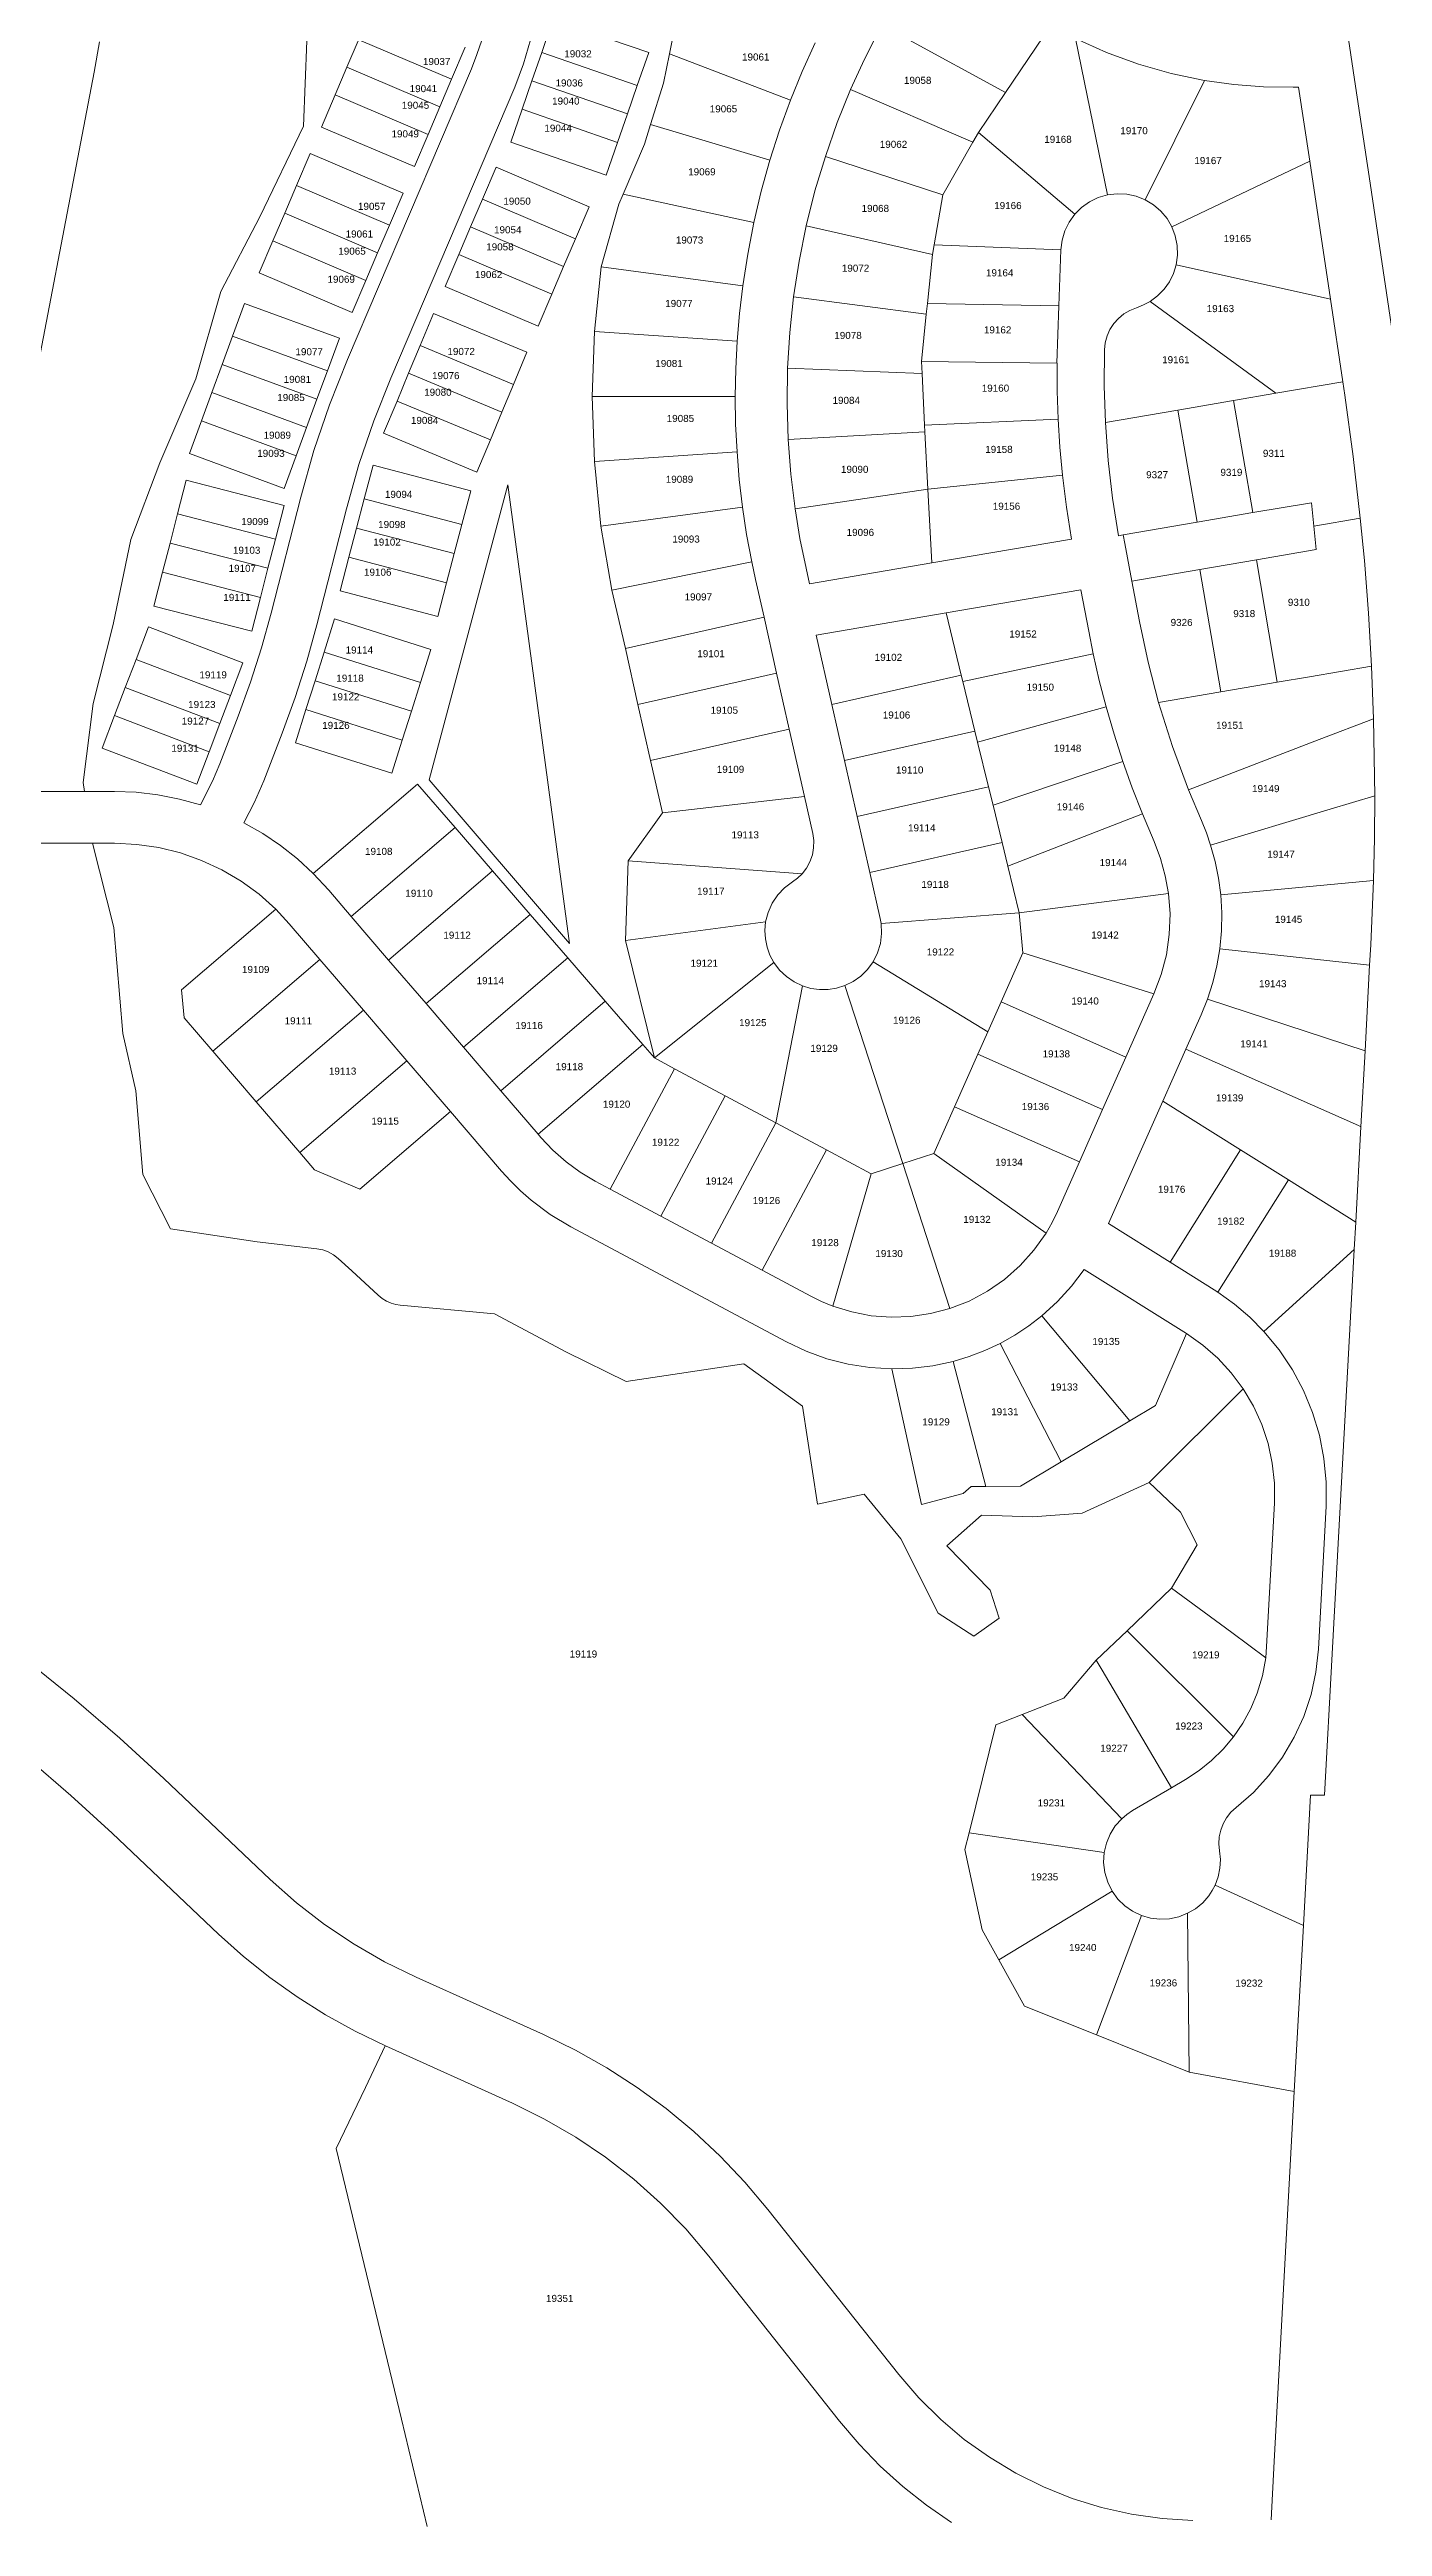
# Model space of a CAD drawing. Header units: feet. Extents: x 865220 to 2821149, y -2240498 to 944432.
# Drawn here: x 2817729 to 2819145, y 936601 to 939234 of the extents above; entities that cross this region are included whole.
import ezdxf
from ezdxf.enums import TextEntityAlignment as Align

# ---------------------------------------------------------------- set-up
doc = ezdxf.new("R2010")
doc.units = ezdxf.units.FT
doc.header["$LTSCALE"] = 0.015
doc.header["$MEASUREMENT"] = 0
doc.layers.add('Dakota County Addresses', color=7, linetype='Continuous')
doc.layers.add('Dakota County Parcels', color=7, linetype='Continuous')
doc.styles.add('Dimensions 100', font='arial.ttf')

# ---------------------------------------------------------------- blocks, each defined once
blk = doc.blocks.new('ACMAP_ANN_TEMPLATE_Dakota County Addresses')
at = {"layer": 'Dakota County Addresses', "style": 'Dimensions 100'}
blk.add_attdef('DakotaCountyAddress', text='', height=50, dxfattribs=at).set_placement((0, 0), align=Align.CENTER)

msp = doc.modelspace()

# ---------------------------------------------------------------- linework, layer by layer
at = {"layer": 'Dakota County Parcels', "lineweight": 5}
for p, q in [((2817782.5, 939241.7), (2817776.9, 939209.8)), ((2818002.7, 939242.8), (2817999.2, 939152.3)), ((2818057.1, 939243.1), (2818045.1, 939214.8)), ((2818060.3, 939243.1), (2818156.4, 939202.3)), ((2818170.8, 939236.3), (2818156.4, 939202.3)), ((2818241.7, 939200.4), (2818252.2, 939230.7)), ((2818252.2, 939230.7), (2818256.9, 939244.2)), ((2818252.2, 939230.7), (2818353.6, 939195.4)), ((2818365.8, 939230.4), (2818325, 939244.5)), ((2818365.8, 939230.4), (2818353.6, 939195.4)), ((2818381.5, 939198), (2818387.8, 939229.1)), ((2818387.8, 939229.1), (2818391.1, 939244.9)), ((2818516.2, 939179.7), (2818387.8, 939229.1)), ((2818744.7, 939188), (2818638.2, 939246.2)), ((2818744.7, 939188), (2818784.7, 939247)), ((2818853, 939079.3), (2818818.9, 939245.3)), ((2817695.6, 938786.1), (2817776.9, 939209.8)), ((2818045.1, 939214.8), (2818032.6, 939185.4)), ((2818045.1, 939214.8), (2818143.8, 939172.8)), ((2818045.8, 938904.2), (2818177.4, 939213.2)), ((2818156.4, 939202.3), (2818143.8, 939172.8)), ((2818231.2, 939170.2), (2818241.7, 939200.4)), ((2818241.7, 939200.4), (2818343.1, 939165.2)), ((2818893, 939074), (2818956.1, 939200.7)), ((2818032.6, 939185.4), (2818018.1, 939151.3)), ((2818032.6, 939185.4), (2818131.3, 939143.4)), ((2818091.8, 938884.6), (2818223.4, 939193.6)), ((2818143.8, 939172.8), (2818131.3, 939143.4)), ((2818353.6, 939195.4), (2818343.1, 939165.2)), ((2818367.7, 939153.9), (2818381.5, 939198)), ((2818710, 939135.1), (2818580.2, 939191.2)), ((2818715.9, 939145.5), (2818744.7, 939188)), ((2819050.1, 939193.6), (2819056, 939193.7)), ((2819067.8, 939115), (2819056, 939193.7)), ((2817999.2, 939152.3), (2817952.7, 939056)), ((2818018.1, 939151.3), (2818116.8, 939109.4)), ((2818219.1, 939135.3), (2818231.2, 939170.2)), ((2818231.2, 939170.2), (2818332.6, 939135)), ((2818343.1, 939165.2), (2818332.6, 939135)), ((2818361.3, 939133.2), (2818367.7, 939153.9)), ((2818494.4, 939116), (2818367.7, 939153.9)), ((2818006.1, 939123.2), (2817991.6, 939089.1)), ((2818006.1, 939123.2), (2818104.8, 939081.1)), ((2818131.3, 939143.4), (2818116.8, 939109.4)), ((2818320.4, 939100), (2818219.1, 939135.3)), ((2818332.6, 939135), (2818320.4, 939100)), ((2818338.6, 939080), (2818361.3, 939133.2)), ((2818678, 939079.4), (2818553.4, 939120.1)), ((2818678, 939079.4), (2818710, 939135.1)), ((2818710, 939135.1), (2818715.9, 939145.5)), ((2818818.2, 939058.7), (2818715.9, 939145.5)), ((2818189.1, 939074.6), (2818203.6, 939108.6)), ((2818302.3, 939066.6), (2818203.6, 939108.6)), ((2819089.7, 938968.5), (2819067.8, 939115)), ((2817991.6, 939089.1), (2817979.1, 939059.7)), ((2817991.6, 939089.1), (2818090.3, 939047.1)), ((2818104.8, 939081.1), (2818090.3, 939047.1)), ((2818176.6, 939045.2), (2818189.1, 939074.6)), ((2818189.1, 939074.6), (2818287.8, 939032.5)), ((2818334.1, 939069.5), (2818315.2, 939002.9)), ((2818334.1, 939069.5), (2818338.6, 939080)), ((2818477.5, 939050), (2818338.6, 939080)), ((2818668.8, 939026.3), (2818678, 939079.4)), ((2817952.7, 939056), (2817911.2, 938976.6)), ((2817979.1, 939059.7), (2817966.5, 939030.3)), ((2817979.1, 939059.7), (2818077.8, 939017.6)), ((2818090.3, 939047.1), (2818077.8, 939017.6)), ((2818164, 939015.7), (2818176.6, 939045.2)), ((2818176.6, 939045.2), (2818275.3, 939003.1)), ((2818302.3, 939066.6), (2818287.8, 939032.5)), ((2818667, 939015.9), (2818533, 939046.3)), ((2817966.5, 939030.3), (2817952, 938996.2)), ((2817966.5, 939030.3), (2818065.3, 938988.2)), ((2818077.8, 939017.6), (2818065.3, 938988.2)), ((2818149.5, 938981.7), (2818164, 939015.7)), ((2818164, 939015.7), (2818262.7, 938973.7)), ((2818287.8, 939032.5), (2818275.3, 939003.1)), ((2818661.7, 938963.9), (2818667, 939015.9)), ((2818667, 939015.9), (2818668.8, 939026.3)), ((2818803.5, 939020.7), (2818668.8, 939026.3)), ((2818803.5, 939020.7), (2818801.4, 938961.2)), ((2817952, 938996.2), (2818050.8, 938954.2)), ((2818275.3, 939003.1), (2818262.7, 938973.7)), ((2818308.2, 938934.1), (2818315.2, 939002.9)), ((2818465.6, 938982.5), (2818315.2, 939002.9)), ((2818925.9, 939005), (2819089.7, 938968.5)), ((2817911.2, 938976.6), (2817884.8, 938883.6)), ((2817936.5, 938963.9), (2817923.7, 938929.1)), ((2817936.5, 938963.9), (2818037.2, 938926.9)), ((2818065.3, 938988.2), (2818050.8, 938954.2)), ((2818248.2, 938939.6), (2818149.5, 938981.7)), ((2818262.7, 938973.7), (2818248.2, 938939.6)), ((2818660.5, 938952.5), (2818519.5, 938971)), ((2818660.5, 938952.5), (2818661.7, 938963.9)), ((2818801.4, 938961.2), (2818661.7, 938963.9)), ((2818898.3, 938966), (2819031.7, 938868.4)), ((2819102.9, 938880.5), (2819089.7, 938968.5)), ((2818123, 938919.1), (2818137.3, 938953.3)), ((2818236.3, 938912), (2818137.3, 938953.3)), ((2818655.4, 938902.1), (2818660.5, 938952.5)), ((2818801.4, 938961.2), (2818799.3, 938900.4)), ((2817923.7, 938929.1), (2817912.7, 938899.1)), ((2817923.7, 938929.1), (2818024.5, 938892.1)), ((2818037.2, 938926.9), (2818024.5, 938892.1)), ((2818110.7, 938889.6), (2818123, 938919.1)), ((2818123, 938919.1), (2818222.1, 938877.8)), ((2818236.3, 938912), (2818222.1, 938877.8)), ((2818308.2, 938934.1), (2818305.8, 938865.1)), ((2818459.6, 938923.8), (2818308.2, 938934.1)), ((2817884.8, 938883.6), (2817846.6, 938794.3)), ((2817912.7, 938899.1), (2817901.7, 938869.1)), ((2817912.7, 938899.1), (2818013.4, 938862.1)), ((2818024.5, 938892.1), (2818013.4, 938862.1)), ((2818098.4, 938860), (2818110.7, 938889.6)), ((2818110.7, 938889.6), (2818209.8, 938848.3)), ((2818656, 938889.5), (2818513.1, 938894.9)), ((2818655.4, 938902.1), (2818799.3, 938900.4)), ((2818656, 938889.5), (2818655.4, 938902.1)), ((2818658.7, 938834.4), (2818656, 938889.5)), ((2818799.3, 938900.4), (2818799.6, 938900.4)), ((2817901.7, 938869.1), (2817890.6, 938839)), ((2817901.7, 938869.1), (2818002.4, 938832.1)), ((2818013.4, 938862.1), (2818002.4, 938832.1)), ((2818084.2, 938825.9), (2818098.4, 938860)), ((2818098.4, 938860), (2818197.5, 938818.8)), ((2818222.1, 938877.8), (2818209.8, 938848.3)), ((2818457.6, 938864.9), (2818305.8, 938865.1)), ((2818305.8, 938865.1), (2818308, 938796)), ((2818986.8, 938860.7), (2818927.6, 938850.5)), ((2819031.7, 938868.4), (2818986.8, 938860.7)), ((2818986.8, 938860.7), (2819007.4, 938741.5)), ((2819102.9, 938880.5), (2819031.7, 938868.4)), ((2819105, 938866.3), (2819102.9, 938880.5)), ((2817890.6, 938839), (2817877.9, 938804.3)), ((2817890.6, 938839), (2817991.3, 938802)), ((2818002.4, 938832.1), (2817991.3, 938802)), ((2818209.8, 938848.3), (2818197.5, 938818.8)), ((2818658.7, 938834.4), (2818800.6, 938841)), ((2818659.1, 938827.3), (2818658.7, 938834.4)), ((2818927.6, 938850.5), (2818850.8, 938837.4)), ((2818927.6, 938850.5), (2818948.3, 938731.3)), ((2817877.9, 938804.3), (2817978.6, 938767.3)), ((2818183.3, 938784.6), (2818084.2, 938825.9)), ((2818197.5, 938818.8), (2818183.3, 938784.6)), ((2818459.5, 938806), (2818308, 938796)), ((2818659.1, 938827.3), (2818513.8, 938819.4)), ((2818662.1, 938766.5), (2818659.1, 938827.3)), ((2817846.6, 938794.3), (2817815.6, 938713)), ((2817991.3, 938802), (2817978.6, 938767.3)), ((2818063.5, 938756.2), (2818072.9, 938791.9)), ((2818176.7, 938764.8), (2818072.9, 938791.9)), ((2818308, 938796), (2818314.7, 938727.2)), ((2818662.1, 938766.5), (2818805.1, 938781.5)), ((2817874.6, 938775.9), (2817865.4, 938740.1)), ((2817874.6, 938775.9), (2817978.6, 938749.2)), ((2817964.8, 938634.8), (2817996.2, 938757.8)), ((2818055.4, 938725.2), (2818063.5, 938756.2)), ((2818063.5, 938756.2), (2818167.3, 938729)), ((2818132.6, 938457.6), (2818216.2, 938770.9)), ((2818176.7, 938764.8), (2818167.3, 938729)), ((2818281.7, 938283.7), (2818216.2, 938770.9)), ((2818662.1, 938766.5), (2818521.1, 938745.7)), ((2818666.4, 938688.1), (2818662.1, 938766.5)), ((2819007.4, 938741.5), (2819069.5, 938752.1)), ((2819069.5, 938752.1), (2819072, 938727.2)), ((2817865.4, 938740.1), (2817857.4, 938709.1)), ((2817865.4, 938740.1), (2817969.3, 938713.3)), ((2817978.6, 938749.2), (2817969.3, 938713.3)), ((2818013.2, 938622.4), (2818044.6, 938745.4)), ((2818047.3, 938694.2), (2818055.4, 938725.2)), ((2818055.4, 938725.2), (2818159.2, 938698)), ((2818167.3, 938729), (2818159.2, 938698)), ((2818465.3, 938747.3), (2818314.7, 938727.2)), ((2818314.7, 938727.2), (2818326.5, 938659.1)), ((2818869.6, 938717.9), (2818948.3, 938731.3)), ((2818948.3, 938731.3), (2819007.4, 938741.5)), ((2819072, 938727.2), (2819121.5, 938735.7)), ((2819072, 938727.2), (2819074.6, 938702.3)), ((2817815.6, 938713), (2817796.8, 938622.6)), ((2817857.4, 938709.1), (2817849.4, 938678.1)), ((2817857.4, 938709.1), (2817961.3, 938682.4)), ((2817969.3, 938713.3), (2817961.3, 938682.4)), ((2818814.6, 938713.5), (2818666.4, 938688.1)), ((2818869.6, 938717.9), (2818864.7, 938717)), ((2818871.3, 938708.6), (2818869.6, 938717.9)), ((2818878.9, 938668.7), (2818871.3, 938708.6)), ((2819011.1, 938691.4), (2819074.6, 938702.3)), ((2817849.4, 938678.1), (2817840.2, 938642.3)), ((2817849.4, 938678.1), (2817953.4, 938651.4)), ((2817961.3, 938682.4), (2817953.4, 938651.4)), ((2818037.9, 938658.5), (2818047.3, 938694.2)), ((2818047.3, 938694.2), (2818151.1, 938667.1)), ((2818159.2, 938698), (2818151.1, 938667.1)), ((2818475.1, 938689.2), (2818326.5, 938659.1)), ((2818475.1, 938689.2), (2818479.1, 938670.5)), ((2818536.5, 938665.9), (2818532.8, 938682.5)), ((2818666.4, 938688.1), (2818536.5, 938665.9)), ((2818878.9, 938668.7), (2818950.9, 938681.1)), ((2818950.9, 938681.1), (2819011.1, 938691.4)), ((2818973.2, 938551), (2818950.9, 938681.1)), ((2819033.3, 938561.3), (2819011.1, 938691.4)), ((2817953.4, 938651.4), (2817944.1, 938615.5)), ((2818141.8, 938631.3), (2818037.9, 938658.5)), ((2818151.1, 938667.1), (2818141.8, 938631.3)), ((2818340.9, 938597.1), (2818326.5, 938659.1)), ((2818488.2, 938630.3), (2818479.1, 938670.5)), ((2818824.7, 938659.4), (2818681.5, 938634.9)), ((2818824.7, 938659.4), (2818833, 938615.5)), ((2818887, 938625.8), (2818878.9, 938668.7)), ((2817796.8, 938622.6), (2817775.5, 938538.8)), ((2817834.4, 938620.1), (2817821.2, 938585.6)), ((2817834.4, 938620.1), (2817934.7, 938581.9)), ((2817840.2, 938642.3), (2817944.1, 938615.5)), ((2818032.1, 938628.6), (2818020.9, 938593.3)), ((2818134.4, 938596.2), (2818032.1, 938628.6)), ((2818488.2, 938630.3), (2818340.9, 938597.1)), ((2818501.6, 938570.8), (2818488.2, 938630.3)), ((2818681.5, 938634.9), (2818543.7, 938611.3)), ((2818681.5, 938634.9), (2818697.7, 938568.7)), ((2818134.4, 938596.2), (2818123.3, 938561)), ((2818354.3, 938537.6), (2818340.9, 938597.1)), ((2818560.3, 938537.7), (2818543.7, 938611.3)), ((2818833, 938615.5), (2818837.8, 938591.6)), ((2817821.2, 938585.6), (2817809.8, 938555.7)), ((2817821.2, 938585.6), (2817921.5, 938547.3)), ((2817934.7, 938581.9), (2817921.5, 938547.3)), ((2818020.9, 938593.3), (2818011.3, 938562.8)), ((2818123.3, 938561), (2818020.9, 938593.3)), ((2818501.6, 938570.8), (2818354.3, 938537.6)), ((2818515, 938511.3), (2818501.6, 938570.8)), ((2818560.3, 938537.7), (2818697.7, 938568.7)), ((2818697.7, 938568.7), (2818699.3, 938562.1)), ((2818699.3, 938562.1), (2818837.8, 938591.6)), ((2819033.3, 938561.3), (2819067.6, 938567.2)), ((2819067.6, 938567.2), (2819133.4, 938578.4)), ((2819133.4, 938578.4), (2819135.6, 938522.5)), ((2817809.8, 938555.7), (2817798.4, 938525.8)), ((2817809.8, 938555.7), (2817910.1, 938517.4)), ((2817921.5, 938547.3), (2817910.1, 938517.4)), ((2818011.3, 938562.8), (2818001.7, 938532.3)), ((2818113.6, 938530.5), (2818011.3, 938562.8)), ((2818123.3, 938561), (2818113.6, 938530.5)), ((2818699.3, 938562.1), (2818712.2, 938509.4)), ((2818907.3, 938539.7), (2818973.2, 938551)), ((2818973.2, 938551), (2819033.3, 938561.3)), ((2817775.5, 938538.8), (2817764.9, 938454.7)), ((2817798.4, 938525.8), (2817785.3, 938491.2)), ((2817798.4, 938525.8), (2817898.7, 938487.5)), ((2817910.1, 938517.4), (2817898.7, 938487.5)), ((2817910.3, 938474.5), (2817929.8, 938525.3)), ((2818001.7, 938532.3), (2817990.5, 938497)), ((2818104, 938499.9), (2818001.7, 938532.3)), ((2818113.6, 938530.5), (2818104, 938499.9)), ((2818367.7, 938478.1), (2818354.3, 938537.6)), ((2818573.7, 938478.2), (2818560.3, 938537.7)), ((2818715, 938497.6), (2818851.6, 938535)), ((2819135.6, 938522.5), (2819136.8, 938440.6)), ((2817885.6, 938453), (2817785.3, 938491.2)), ((2817957, 938456.5), (2817976.5, 938507.3)), ((2817990.5, 938497), (2818092.9, 938464.7)), ((2818104, 938499.9), (2818092.9, 938464.7)), ((2818515, 938511.3), (2818367.7, 938478.1)), ((2818531.1, 938439.9), (2818515, 938511.3)), ((2818573.7, 938478.2), (2818712.2, 938509.4)), ((2818712.2, 938509.4), (2818715, 938497.6)), ((2818715, 938497.6), (2818726.6, 938450.1)), ((2817898.7, 938487.5), (2817885.6, 938453)), ((2817902.3, 938456.3), (2817910.3, 938474.5)), ((2818367.7, 938478.1), (2818380.2, 938422.6)), ((2818587.1, 938418.7), (2818573.7, 938478.2)), ((2818731.4, 938430.6), (2818869.2, 938477.2)), ((2817766.3, 938445.2), (2817720, 938445.3)), ((2817766.3, 938445.2), (2817764.9, 938454.7)), ((2817798.3, 938445.2), (2817766.3, 938445.2)), ((2817889.5, 938430.9), (2817902.3, 938456.3)), ((2817946.9, 938433.8), (2817957, 938456.5)), ((2818009.4, 938358.1), (2818120.1, 938453.1)), ((2818160, 938406.9), (2818120.1, 938453.1)), ((2818132.6, 938457.6), (2818281.7, 938283.7)), ((2818531.1, 938439.9), (2818380.2, 938422.6)), ((2818540, 938400.5), (2818531.1, 938439.9)), ((2818587.1, 938418.7), (2818726.6, 938450.1)), ((2818726.6, 938450.1), (2818731.4, 938430.6)), ((2818939, 938446.9), (2818952.7, 938414.2)), ((2817935.8, 938411.7), (2817946.9, 938433.8)), ((2818380.2, 938422.6), (2818343.9, 938371.4)), ((2818600.5, 938359.2), (2818587.1, 938418.7)), ((2818731.4, 938430.6), (2818741.1, 938390.8)), ((2818747.3, 938365.7), (2818890, 938421.3)), ((2818890, 938421.3), (2818902.4, 938392)), ((2817719.2, 938390.3), (2817775, 938390.2)), ((2817775, 938390.2), (2817797.6, 938300.7)), ((2817775, 938390.2), (2817798.3, 938390.2)), ((2818160, 938406.9), (2818049.8, 938312.4)), ((2818199.9, 938360.8), (2818160, 938406.9)), ((2818600.5, 938359.2), (2818741.1, 938390.8)), ((2818741.1, 938390.8), (2818747.3, 938365.7)), ((2818009.4, 938358.1), (2818025.8, 938340.4)), ((2818199.9, 938360.8), (2818089.5, 938266.1)), ((2818239.8, 938314.6), (2818199.9, 938360.8)), ((2818341.1, 938287), (2818343.9, 938371.4)), ((2818528.7, 938357.7), (2818343.9, 938371.4)), ((2818611.6, 938310.2), (2818600.5, 938359.2)), ((2818747.3, 938365.7), (2818759.3, 938316.4)), ((2818025.8, 938340.4), (2818049.8, 938312.4)), ((2818759.3, 938316.4), (2818917.8, 938336.9)), ((2818973.3, 938335.3), (2819101.6, 938347.4)), ((2819101.6, 938347.4), (2819135.5, 938350.7)), ((2819135.5, 938350.7), (2819132.6, 938282.2)), ((2817969.6, 938320.1), (2817869.6, 938234.5)), ((2817969.6, 938320.1), (2817984, 938304.6)), ((2817984, 938304.6), (2818016.5, 938266.8)), ((2818049.8, 938312.4), (2818089.5, 938266.1)), ((2818239.8, 938314.6), (2818129.2, 938219.8)), ((2818279.7, 938268.5), (2818239.8, 938314.6)), ((2818489.9, 938306.5), (2818341.1, 938287)), ((2818612.6, 938304.8), (2818611.6, 938310.2)), ((2818612.6, 938304.8), (2818759.3, 938316.4)), ((2818759.3, 938316.4), (2818763, 938273.8)), ((2817797.6, 938300.7), (2817807.1, 938188)), ((2818341.1, 938287), (2818371.7, 938162)), ((2818972.3, 938278), (2819131.4, 938260.6)), ((2819132.6, 938282.2), (2819131.4, 938260.6)), ((2818016.5, 938266.8), (2817902.6, 938169.2)), ((2818016.5, 938266.8), (2818062.7, 938212.9)), ((2818089.5, 938266.1), (2818129.2, 938219.8)), ((2818279.7, 938268.5), (2818168.9, 938173.5)), ((2818319.5, 938222.3), (2818279.7, 938268.5)), ((2818498.7, 938263.4), (2818371.7, 938162)), ((2818604, 938264.2), (2818725.8, 938189.7)), ((2818763, 938273.8), (2818740, 938221.8)), ((2818763, 938273.8), (2818902.3, 938230.2)), ((2819131.4, 938260.6), (2819126.5, 938169.4)), ((2817869.6, 938234.5), (2817872.2, 938204.7)), ((2818529.2, 938238.5), (2818500.7, 938093)), ((2818574, 938238.9), (2818635.7, 938049.8)), ((2818902.3, 938230.2), (2818872.5, 938163)), ((2817872.2, 938204.7), (2817902.6, 938169.2)), ((2818062.7, 938212.9), (2817948.8, 938115.3)), ((2818062.7, 938212.9), (2818108.9, 938159)), ((2818129.2, 938219.8), (2818168.9, 938173.5)), ((2818319.5, 938222.3), (2818208.6, 938127.2)), ((2818359.4, 938176.2), (2818319.5, 938222.3)), ((2818725.8, 938189.7), (2818740, 938221.8)), ((2818740, 938221.8), (2818872.5, 938163)), ((2818936.3, 938171.2), (2818952.6, 938207.9)), ((2818959.3, 938224.6), (2818952.6, 938207.9)), ((2818959.3, 938224.6), (2819126.5, 938169.4)), ((2817807.1, 938188), (2817820.9, 938127.1)), ((2818168.9, 938173.5), (2818208.6, 938127.2)), ((2818248.3, 938080.9), (2818359.4, 938176.2)), ((2818359.4, 938176.2), (2818371.7, 938162)), ((2818715.3, 938166), (2818725.8, 938189.7)), ((2817902.6, 938169.2), (2817948.8, 938115.3)), ((2818108.9, 938159), (2817995, 938061.4)), ((2818108.9, 938159), (2818155.1, 938105.1)), ((2818393.1, 938150.5), (2818324.8, 938022.7)), ((2818393.1, 938150.5), (2818371.7, 938162)), ((2818446.9, 938121.8), (2818393.1, 938150.5)), ((2818690.6, 938110.2), (2818715.3, 938166)), ((2818847.8, 938107.3), (2818715.3, 938166)), ((2818847.8, 938107.3), (2818872.5, 938163)), ((2818922.8, 938140.8), (2818936.3, 938171.2)), ((2818936.3, 938171.2), (2819119.4, 938090.1)), ((2819126.5, 938169.4), (2819122.1, 938088.9)), ((2817820.9, 938127.1), (2817828.5, 938038.3)), ((2818208.6, 938127.2), (2818248.3, 938080.9)), ((2818446.9, 938121.8), (2818378.6, 937993.9)), ((2818446.9, 938121.8), (2818500.7, 938093)), ((2818911.9, 938116.1), (2818922.8, 938140.8)), ((2817948.8, 938115.3), (2817995, 938061.4)), ((2818155.1, 938105.1), (2818058.9, 938022.7)), ((2818155.1, 938105.1), (2818209.5, 938041.6)), ((2818690.6, 938110.2), (2818668.4, 938060.3)), ((2818690.6, 938110.2), (2818823.1, 938051.5)), ((2818823.1, 938051.5), (2818847.8, 938107.3)), ((2818911.9, 938116.1), (2818854.2, 937985.9)), ((2818994.3, 938064.4), (2818911.9, 938116.1)), ((2818248.3, 938080.9), (2818251.3, 938077.4)), ((2818500.7, 938093), (2818432.4, 937965.2)), ((2818554.5, 938064.3), (2818500.7, 938093)), ((2819122.1, 938088.9), (2819116.6, 937987.6)), ((2819119.4, 938090.1), (2819122.1, 938088.9)), ((2817995, 938061.4), (2818010.8, 938043)), ((2818010.8, 938043), (2818058.9, 938022.7)), ((2818209.5, 938041.6), (2818218.8, 938031.3)), ((2818554.5, 938064.3), (2818486.2, 937936.4)), ((2818601.9, 938039), (2818554.5, 938064.3)), ((2818635.7, 938049.8), (2818601.9, 938039)), ((2818668.4, 938060.3), (2818635.7, 938049.8)), ((2818685.5, 937895.7), (2818635.7, 938049.8)), ((2818668.4, 938060.3), (2818787.7, 937975.9)), ((2818799.8, 937998.9), (2818823.1, 938051.5)), ((2818994.3, 938064.4), (2818919.4, 937945)), ((2819045.1, 938032.5), (2818994.3, 938064.4)), ((2817828.5, 938038.3), (2817857.7, 937980.4)), ((2818308.8, 938031.2), (2818324.8, 938022.7)), ((2818324.8, 938022.7), (2818378.6, 937993.9)), ((2818601.9, 938039), (2818561.2, 937898.3)), ((2819045.1, 938032.5), (2818970.2, 937913)), ((2819116.6, 937987.6), (2819045.1, 938032.5)), ((2818378.6, 937993.9), (2818432.4, 937965.2)), ((2817857.7, 937980.4), (2817949.8, 937966.7)), ((2817949.8, 937966.7), (2818013.3, 937959.3)), ((2818282.9, 937982.7), (2818512, 937860.2)), ((2818432.4, 937965.2), (2818486.2, 937936.4)), ((2818854.2, 937985.9), (2818919.4, 937945)), ((2819116.6, 937987.6), (2819115, 937958.4)), ((2818486.2, 937936.4), (2818538, 937908.7)), ((2818828.1, 937937.3), (2818936.9, 937869)), ((2818919.4, 937945), (2818966.2, 937915.6)), ((2819115, 937958.4), (2819019.2, 937871.2)), ((2818966.2, 937915.6), (2818970.2, 937913)), ((2818101.9, 937899.4), (2818202, 937890.1)), ((2818202, 937890.1), (2818278.4, 937849.4)), ((2818783.4, 937888.1), (2818876.6, 937776.4)), ((2818738.9, 937858.6), (2818803.7, 937732.8)), ((2818936.9, 937869), (2818904.1, 937792.8)), ((2818278.4, 937849.4), (2818341.8, 937818.2)), ((2818341.8, 937818.2), (2818466.9, 937836.9)), ((2818466.9, 937836.9), (2818528.9, 937791.8)), ((2818623.9, 937831.5), (2818655.4, 937687.5)), ((2818689, 937839.4), (2818723.8, 937706.7)), ((2818997, 937810.5), (2818897.2, 937710.8)), ((2818528.9, 937791.8), (2818545, 937687.8)), ((2818904.1, 937792.8), (2818876.6, 937776.4)), ((2818876.6, 937776.4), (2818803.7, 937732.8)), ((2818803.7, 937732.8), (2818760.5, 937707)), ((2818594.5, 937698.6), (2818545, 937687.8)), ((2818594.5, 937698.6), (2818633.6, 937651)), ((2818699.7, 937699.1), (2818655.4, 937687.5)), ((2818708.2, 937706.6), (2818699.7, 937699.1)), ((2818723.8, 937706.7), (2818708.2, 937706.6)), ((2818760.5, 937707), (2818723.8, 937706.7)), ((2818897.2, 937710.8), (2818826.2, 937678.1)), ((2818930.5, 937679.4), (2818897.2, 937710.8)), ((2818682.2, 937643.7), (2818719, 937676.2)), ((2818719, 937676.2), (2818773.7, 937674.2)), ((2818773.7, 937674.2), (2818826.2, 937678.1)), ((2818948.2, 937644.6), (2818930.5, 937679.4)), ((2819030.3, 937688.8), (2819022, 937536.6)), ((2819085.2, 937685.8), (2819077, 937533.7)), ((2818633.6, 937651), (2818673.2, 937572.1)), ((2818728.2, 937596.4), (2818682.2, 937643.7)), ((2818920.9, 937598.4), (2818948.2, 937644.6)), ((2818738, 937566.5), (2818728.2, 937596.4)), ((2818873.7, 937553.3), (2818920.9, 937598.4)), ((2818984.9, 937551.3), (2818920.9, 937598.4)), ((2818673.2, 937572.1), (2818711.1, 937547.7)), ((2818711.1, 937547.7), (2818738, 937566.5)), ((2818873.7, 937553.3), (2818841.1, 937522.1)), ((2818986.9, 937440.5), (2818873.7, 937553.3)), ((2819021, 937524.6), (2818984.9, 937551.3)), ((2818841.1, 937522.1), (2818806.5, 937481.8)), ((2818847.4, 937511.4), (2818841.1, 937522.1)), ((2819022, 937536.6), (2819021, 937524.6)), ((2819091.7, 937528.8), (2819083.6, 937378.7)), ((2818920.8, 937386.3), (2818847.4, 937511.4)), ((2818762.3, 937464.4), (2818734.5, 937453.4)), ((2818806.5, 937481.8), (2818762.3, 937464.4)), ((2818868.1, 937353.5), (2818762.3, 937464.4)), ((2818734.5, 937453.4), (2818705.9, 937338.5)), ((2817963.8, 937289.1), (2817850.8, 937396.1)), ((2818920.8, 937386.3), (2818879.5, 937362.1)), ((2818935.9, 937395.2), (2818920.8, 937386.3)), ((2819068.5, 937378.6), (2819061, 937240.2)), ((2819083.6, 937378.7), (2819068.5, 937378.6)), ((2817908.7, 937231), (2817795.8, 937338.1)), ((2818705.9, 937338.5), (2818701.4, 937320.7)), ((2818849.5, 937317.6), (2818705.9, 937338.5)), ((2818701.4, 937320.7), (2818720, 937235.4)), ((2818967.3, 937283), (2819061, 937240.2)), ((2818857.9, 937276.5), (2818737.7, 937203.5)), ((2818938.1, 937253), (2818939.6, 937084.2)), ((2818720, 937235.4), (2818737.7, 937203.5)), ((2818889, 937250.7), (2818841.2, 937124)), ((2819061, 937240.2), (2819051.4, 937063.7)), ((2818737.7, 937203.5), (2818764.9, 937154.2)), ((2818253.8, 937124.2), (2818118.8, 937185)), ((2818841.2, 937124), (2818764.9, 937154.2)), ((2818939.6, 937084.2), (2818841.2, 937124)), ((2818220.9, 937051.2), (2818086, 937112.1)), ((2819051.4, 937063.7), (2818939.6, 937084.2)), ((2819051.4, 937063.7), (2819030.1, 936670.6)), ((2818631.2, 936763), (2818492.4, 936938.2)), ((2818568.5, 936713.3), (2818429.7, 936888.5)), ((2819030.1, 936670.6), (2819026.8, 936608.3))]:
    msp.add_line(p, q, dxfattribs=at)
for points in [[(2818177.4, 939213.2), (2818183.3, 939228.3), (2818188.4, 939243.8)], [(2818223.4, 939193.6), (2818232.8, 939218.5), (2818240.2, 939244.1)], [(2818542.4, 939240.9), (2818528.7, 939210.5), (2818516.2, 939179.7)], [(2818606.4, 939246), (2818592.8, 939218.8), (2818580.2, 939191.2)], [(2818818.9, 939245.3), (2818851.9, 939230.4), (2818885.9, 939218), (2818920.7, 939208.1), (2818956.1, 939200.7)], [(2819164.3, 938875.1), (2819130.8, 939098.8), (2819116.5, 939194.9), (2819109, 939244.8), (2819108.4, 939248.7)], [(2818956.1, 939200.7), (2818987.3, 939196.4), (2819018.6, 939194), (2819050.1, 939193.6)], [(2818516.2, 939179.7), (2818504.7, 939148.1), (2818494.4, 939116)], [(2818580.2, 939191.2), (2818566, 939156), (2818553.4, 939120.1)], [(2818553.4, 939120.1), (2818542.3, 939083.4), (2818533, 939046.3)], [(2818494.4, 939116), (2818485.3, 939083.2), (2818477.5, 939050)], [(2819067.8, 939115), (2819053.6, 939108.2), (2818921.4, 939045.2)], [(2818853, 939079.3), (2818843.1, 939076.4), (2818833.8, 939071.9), (2818825.4, 939065.9), (2818818.2, 939058.7)], [(2818893, 939074), (2818883.5, 939077.8), (2818873.4, 939080), (2818863.2, 939080.5), (2818853, 939079.3)], [(2818921.4, 939045.2), (2818916.2, 939054.1), (2818909.6, 939062), (2818901.8, 939068.7), (2818893, 939074)], [(2818477.5, 939050), (2818470.9, 939016.3), (2818465.6, 938982.5)], [(2818533, 939046.3), (2818525.4, 939008.8), (2818519.5, 938971)], [(2818818.2, 939058.7), (2818812.1, 939050.2), (2818807.6, 939040.9), (2818804.7, 939031), (2818803.5, 939020.7)], [(2818925.9, 939005), (2818927.3, 939015.2), (2818927, 939025.5), (2818925, 939035.6), (2818921.4, 939045.2)], [(2818898.3, 938966), (2818906.2, 938971.9), (2818913.1, 938978.9), (2818918.7, 938986.9), (2818923, 938995.7), (2818925.9, 939005)], [(2818465.6, 938982.5), (2818462.1, 938953.2), (2818459.6, 938923.8)], [(2818519.5, 938971), (2818515.5, 938933), (2818513.1, 938894.9)], [(2818883.7, 938959.3), (2818891.2, 938962.2), (2818898.3, 938966)], [(2818883.7, 938959.3), (2818876.7, 938956.5), (2818870.3, 938952.8), (2818864.5, 938948), (2818859.6, 938942.4), (2818855.5, 938936.2), (2818852.5, 938929.3), (2818850.6, 938922.1), (2818849.8, 938914.7)], [(2818459.6, 938923.8), (2818458.1, 938894.4), (2818457.6, 938864.9)], [(2818850.8, 938837.4), (2818849.6, 938876.1), (2818849.8, 938914.7)], [(2817996.2, 938757.8), (2818010.2, 938807.4), (2818026.8, 938856.2), (2818045.8, 938904.2)], [(2818044.6, 938745.4), (2818058, 938792.6), (2818073.7, 938839), (2818091.8, 938884.6)], [(2818513.1, 938894.9), (2818512.6, 938857.2), (2818513.8, 938819.4)], [(2818800.6, 938841), (2818799.6, 938870.7), (2818799.6, 938900.4)], [(2818457.6, 938864.9), (2818458, 938835.4), (2818459.5, 938806)], [(2819105, 938866.3), (2819114, 938801.1), (2819121.5, 938735.7)], [(2818800.6, 938841), (2818802.4, 938811.2), (2818805.1, 938781.5)], [(2818864.7, 938717), (2818858.4, 938757), (2818853.8, 938797.1), (2818850.8, 938837.4)], [(2818459.5, 938806), (2818461.9, 938776.6), (2818465.3, 938747.3)], [(2818513.8, 938819.4), (2818516.6, 938782.5), (2818521.1, 938745.7)], [(2818805.1, 938781.5), (2818809.3, 938747.4), (2818814.6, 938713.5)], [(2818465.3, 938747.3), (2818469.7, 938718.2), (2818475.1, 938689.2)], [(2818521.1, 938745.7), (2818526.3, 938714), (2818532.8, 938682.5)], [(2819121.5, 938735.7), (2819125.8, 938690.7), (2819130.2, 938634.6), (2819133.4, 938578.4)], [(2817929.8, 938525.3), (2817942.9, 938561.3), (2817954.6, 938597.9), (2817964.8, 938634.8)], [(2817976.5, 938507.3), (2817990.2, 938545.2), (2818002.5, 938583.6), (2818013.2, 938622.4)], [(2818887, 938625.8), (2818896.2, 938582.5), (2818907.3, 938539.7)], [(2818837.8, 938591.6), (2818844.3, 938563.2), (2818851.6, 938535)], [(2818851.6, 938535), (2818860, 938506), (2818869.2, 938477.2)], [(2818907.3, 938539.7), (2818922, 938492.9), (2818939, 938446.9)], [(2818939, 938446.9), (2819077.9, 938500.4), (2819135.6, 938522.5)], [(2818869.2, 938477.2), (2818879.2, 938449.1), (2818890, 938421.3)], [(2817798.3, 938445.2), (2817821.5, 938444.3), (2817844.5, 938441.6), (2817867.2, 938437.1), (2817889.5, 938430.9)], [(2818962.5, 938388.3), (2819089.4, 938426.4), (2819136.8, 938440.6)], [(2819136.8, 938440.6), (2819136.5, 938395.6), (2819135.5, 938350.7)], [(2817935.8, 938411.7), (2817955.7, 938400.4), (2817974.6, 938387.7), (2817992.6, 938373.6), (2818009.4, 938358.1)], [(2818952.7, 938414.2), (2818958, 938401.4), (2818962.5, 938388.3)], [(2817798.3, 938390.2), (2817822, 938389), (2817845.4, 938385.6), (2817868.4, 938379.9), (2817890.8, 938372), (2817912.3, 938361.9), (2817932.7, 938349.9), (2817951.9, 938335.9), (2817969.6, 938320.1)], [(2818528.7, 938357.7), (2818533.4, 938363.8), (2818537, 938370.5), (2818539.6, 938377.8), (2818540.9, 938385.3), (2818541, 938393), (2818540, 938400.5)], [(2818902.4, 938392), (2818909.3, 938374.1), (2818914.4, 938355.7), (2818917.8, 938336.9)], [(2818962.5, 938388.3), (2818967.3, 938370.9), (2818970.9, 938353.2), (2818973.3, 938335.3)], [(2818518.4, 938349.2), (2818523.9, 938353.1), (2818528.7, 938357.7)], [(2818518.4, 938349.2), (2818510, 938342.9), (2818502.7, 938335.2), (2818496.8, 938326.4), (2818492.5, 938316.7), (2818489.9, 938306.5)], [(2818917.8, 938336.9), (2818919.4, 938315.1), (2818918.6, 938293.3), (2818915.5, 938271.7), (2818910, 938250.6), (2818902.3, 938230.2)], [(2818973.3, 938335.3), (2818974.4, 938316.2), (2818974, 938297.1), (2818972.3, 938278)], [(2818489.9, 938306.5), (2818489.1, 938297.5), (2818489.6, 938288.6), (2818491.4, 938279.8), (2818494.5, 938271.3), (2818498.7, 938263.4)], [(2818604, 938264.2), (2818608.7, 938273.6), (2818611.8, 938283.7), (2818613.1, 938294.2), (2818612.6, 938304.8)], [(2818972.3, 938278), (2818969.2, 938259.9), (2818964.9, 938242.1), (2818959.3, 938224.6)], [(2818498.7, 938263.4), (2818504.7, 938255.4), (2818511.9, 938248.5), (2818520.1, 938242.8), (2818529.2, 938238.5)], [(2818574, 938238.9), (2818582.9, 938243.3), (2818591.1, 938249.1), (2818598.1, 938256.1), (2818604, 938264.2)], [(2818529.2, 938238.5), (2818537.9, 938235.9), (2818547, 938234.7), (2818556.2, 938234.7), (2818565.3, 938236.2), (2818574, 938238.9)], [(2818251.3, 938077.4), (2818264, 938063.9), (2818277.9, 938051.6), (2818292.9, 938040.7), (2818308.8, 938031.2)], [(2818218.8, 938031.3), (2818229.5, 938020.8), (2818240.9, 938010.9)], [(2818282.9, 937982.7), (2818261.2, 937995.7), (2818240.9, 938010.9)], [(2818787.7, 937975.9), (2818794.1, 937987.2), (2818799.8, 937998.9)], [(2818685.5, 937895.7), (2818706, 937903.7), (2818725.5, 937914.1), (2818743.7, 937926.7), (2818760.2, 937941.4), (2818774.9, 937957.8), (2818787.7, 937975.9)], [(2818013.3, 937959.3), (2818019.5, 937958.1), (2818025.4, 937956), (2818030.8, 937952.9), (2818035.8, 937949)], [(2818035.8, 937949), (2818050.3, 937935.7), (2818078.5, 937909.8)], [(2818783.4, 937888.1), (2818799.8, 937903.1), (2818814.7, 937919.6), (2818828.1, 937937.3)], [(2819115, 937958.4), (2819091.7, 937528.8), (2819091.7, 937528.8)], [(2818078.5, 937909.8), (2818082.7, 937906.4), (2818087.3, 937903.7), (2818092.2, 937901.5), (2818097.3, 937900.1), (2818101.9, 937899.4)], [(2818970.2, 937913), (2818987.7, 937900.5), (2819004, 937886.5), (2819019.2, 937871.2)], [(2818538, 937908.7), (2818549.4, 937903.1), (2818561.2, 937898.3)], [(2818561.2, 937898.3), (2818581.3, 937892.1), (2818602, 937888.1), (2818623.1, 937886.5), (2818644.2, 937887.2), (2818665.1, 937890.3), (2818685.5, 937895.7)], [(2818738.9, 937858.6), (2818754.4, 937867.3), (2818769.3, 937877.2), (2818783.4, 937888.1)], [(2818512, 937860.2), (2818533.1, 937850.3), (2818555, 937842.3), (2818577.6, 937836.5), (2818600.6, 937832.9), (2818623.9, 937831.5)], [(2818689, 937839.4), (2818706.1, 937844.6), (2818722.7, 937851), (2818738.9, 937858.6)], [(2818936.9, 937869), (2818954.2, 937856.8), (2818970.1, 937842.9), (2818984.4, 937827.4), (2818997, 937810.5)], [(2819019.2, 937871.2), (2819035.2, 937851.7), (2819049.3, 937830.7), (2819061.2, 937808.5), (2819070.8, 937785.1), (2819078.1, 937761), (2819082.9, 937736.2), (2819085.3, 937711.1), (2819085.2, 937685.8)], [(2818623.9, 937831.5), (2818645.8, 937832.2), (2818667.5, 937834.8), (2818689, 937839.4)], [(2818997, 937810.5), (2819007.9, 937792.1), (2819016.8, 937772.6), (2819023.5, 937752.3), (2819028, 937731.4), (2819030.3, 937710.2), (2819030.3, 937688.8)], [(2817706.1, 937521), (2817755.6, 937480.9), (2817803.9, 937439.2), (2817850.8, 937396.1)], [(2819077, 937533.7), (2819074.3, 937509.4), (2819069.2, 937485.5), (2819061.5, 937462.3), (2819051.4, 937440.1), (2819039, 937419), (2819024.4, 937399.4), (2819007.9, 937381.5), (2818989.5, 937365.4)], [(2819021, 937524.6), (2819017.5, 937505.5), (2819012, 937486.9)], [(2819012, 937486.9), (2819005.2, 937470.6), (2818996.8, 937455.1), (2818986.9, 937440.5)], [(2818986.9, 937440.5), (2818975.9, 937427.4), (2818963.6, 937415.4), (2818950.2, 937404.6), (2818935.9, 937395.2)], [(2817795.8, 937338.1), (2817752, 937378.3), (2817706.9, 937417.3)], [(2818868.1, 937353.5), (2818873.5, 937358.1), (2818879.5, 937362.1)], [(2818989.5, 937365.4), (2818984.1, 937360.4), (2818979.5, 937354.6), (2818975.8, 937348.2), (2818973.2, 937341.3), (2818971.7, 937334.1), (2818971.2, 937326.7), (2818971.9, 937319.4)], [(2818849.5, 937317.6), (2818851.9, 937327.6), (2818855.8, 937337.1), (2818861.3, 937345.8), (2818868.1, 937353.5)], [(2818857.9, 937276.5), (2818853.2, 937286.1), (2818850.1, 937296.3), (2818848.9, 937306.9), (2818849.5, 937317.6)], [(2818971.9, 937319.4), (2818972.9, 937310.1), (2818972.4, 937300.8), (2818970.5, 937291.7), (2818967.3, 937283)], [(2818118.8, 937185), (2818085.2, 937201.6), (2818052.7, 937220.3), (2818021.5, 937241.2), (2817991.8, 937264.2), (2817963.8, 937289.1)], [(2818967.3, 937283), (2818964.2, 937277.1), (2818960.5, 937271.5)], [(2818889, 937250.7), (2818879.7, 937255.1), (2818871.3, 937261), (2818863.9, 937268.2), (2818857.9, 937276.5)], [(2818938.1, 937253), (2818928.7, 937249.3), (2818918.8, 937247.2), (2818908.7, 937246.7), (2818898.7, 937247.9), (2818889, 937250.7)], [(2818960.5, 937271.5), (2818954.1, 937264.2), (2818946.5, 937257.9), (2818938.1, 937253)], [(2818086, 937112.1), (2818053.8, 937127.7), (2818022.6, 937145), (2817992.3, 937164.1), (2817963.2, 937184.8), (2817935.3, 937207.2), (2817908.7, 937231)], [(2818492.4, 936938.2), (2818467.8, 936967.4), (2818441.5, 936995), (2818413.6, 937021.1), (2818384.2, 937045.4), (2818353.4, 937068), (2818321.4, 937088.7), (2818288.1, 937107.4), (2818253.8, 937124.2)], [(2818085.9, 937112.1), (2818064.8, 937067.8), (2818033.9, 937003.1)], [(2818429.7, 936888.5), (2818405, 936917.6), (2818378.3, 936944.9), (2818349.9, 936970.4), (2818319.8, 936993.9), (2818288.2, 937015.2), (2818255.2, 937034.4), (2818220.9, 937051.2)], [(2818033.9, 937003.1), (2818103.1, 936715.3), (2818130.5, 936601.4)], [(2818631.2, 936763), (2818652.5, 936738.1), (2818675.8, 936715.1), (2818700.9, 936693.9), (2818727.5, 936674.9), (2818755.6, 936658), (2818784.9, 936643.4), (2818815.3, 936631.2), (2818846.6, 936621.5), (2818878.6, 936614.3), (2818911, 936609.7), (2818943.7, 936607.7)], [(2818568.5, 936713.3), (2818589.3, 936688.7), (2818611.7, 936665.6), (2818635.6, 936643.9), (2818660.9, 936623.9), (2818687.4, 936605.6)]]:
    msp.add_lwpolyline(points, dxfattribs=at)

# ---------------------------------------------------------------- block references
at = {"layer": 'Dakota County Addresses', "lineweight": 5, "xscale": 0.15, "yscale": 0.15, "zscale": 0.15}
for p, values in [((2818290.6, 939225.4), {'DakotaCountyAddress': '19032'}), ((2818479.4, 939222), {'DakotaCountyAddress': '19061'}), ((2818140.5, 939217.2), {'DakotaCountyAddress': '19037'}), ((2818281.3, 939194.4), {'DakotaCountyAddress': '19036'}), ((2818651.4, 939197.2), {'DakotaCountyAddress': '19058'}), ((2818118, 939170.7), {'DakotaCountyAddress': '19045'}), ((2818126.4, 939188.4), {'DakotaCountyAddress': '19041'}), ((2818277.7, 939175.2), {'DakotaCountyAddress': '19040'}), ((2818445.1, 939166.9), {'DakotaCountyAddress': '19065'}), ((2818107.1, 939140.3), {'DakotaCountyAddress': '19049'}), ((2818269.5, 939146.4), {'DakotaCountyAddress': '19044'}), ((2818881.2, 939143.7), {'DakotaCountyAddress': '19170'}), ((2818625.7, 939129.2), {'DakotaCountyAddress': '19062'}), ((2818800.4, 939134.5), {'DakotaCountyAddress': '19168'}), ((2818422.2, 939100), {'DakotaCountyAddress': '19069'}), ((2818959.8, 939111.9), {'DakotaCountyAddress': '19167'}), ((2818071.5, 939063.3), {'DakotaCountyAddress': '19057'}), ((2818225.9, 939068.8), {'DakotaCountyAddress': '19050'}), ((2818606.4, 939061.1), {'DakotaCountyAddress': '19068'}), ((2818747.2, 939064.1), {'DakotaCountyAddress': '19166'}), ((2818058.4, 939033.9), {'DakotaCountyAddress': '19061'}), ((2818216, 939038.4), {'DakotaCountyAddress': '19054'}), ((2818050.6, 939015.7), {'DakotaCountyAddress': '19065'}), ((2818207.7, 939020.2), {'DakotaCountyAddress': '19058'}), ((2818409.1, 939027.5), {'DakotaCountyAddress': '19073'}), ((2818991, 939029.2), {'DakotaCountyAddress': '19165'}), ((2818039.1, 938985.8), {'DakotaCountyAddress': '19069'}), ((2818195.7, 938990.8), {'DakotaCountyAddress': '19062'}), ((2818585.4, 938997.6), {'DakotaCountyAddress': '19072'}), ((2818738.5, 938992.7), {'DakotaCountyAddress': '19164'}), ((2818397.8, 938960.1), {'DakotaCountyAddress': '19077'}), ((2818972.9, 938954.6), {'DakotaCountyAddress': '19163'}), ((2818736.3, 938932), {'DakotaCountyAddress': '19162'}), ((2818005.1, 938908.8), {'DakotaCountyAddress': '19077'}), ((2818166.5, 938909.1), {'DakotaCountyAddress': '19072'}), ((2818577.4, 938926.1), {'DakotaCountyAddress': '19078'}), ((2817992.6, 938879.4), {'DakotaCountyAddress': '19081'}), ((2818150.2, 938883.4), {'DakotaCountyAddress': '19076'}), ((2818387.3, 938896.3), {'DakotaCountyAddress': '19081'}), ((2818925.6, 938900.3), {'DakotaCountyAddress': '19161'}), ((2817985.8, 938860.1), {'DakotaCountyAddress': '19085'}), ((2818141.8, 938865.7), {'DakotaCountyAddress': '19080'}), ((2818575.5, 938857.1), {'DakotaCountyAddress': '19084'}), ((2818734, 938870.1), {'DakotaCountyAddress': '19160'}), ((2818127.7, 938835.8), {'DakotaCountyAddress': '19084'}), ((2818399.4, 938837.9), {'DakotaCountyAddress': '19085'}), ((2817964.5, 938800.8), {'DakotaCountyAddress': '19093'}), ((2817971.2, 938820.1), {'DakotaCountyAddress': '19089'}), ((2818737.7, 938805), {'DakotaCountyAddress': '19158'}), ((2819029.7, 938800.8), {'DakotaCountyAddress': '9311'}), ((2818398.4, 938773.2), {'DakotaCountyAddress': '19089'}), ((2818584.5, 938783.8), {'DakotaCountyAddress': '19090'}), ((2818905.7, 938778.1), {'DakotaCountyAddress': '9327'}), ((2818984.6, 938780.6), {'DakotaCountyAddress': '9319'}), ((2818100.1, 938757.2), {'DakotaCountyAddress': '19094'}), ((2818745.7, 938744.6), {'DakotaCountyAddress': '19156'}), ((2817947.5, 938728.3), {'DakotaCountyAddress': '19099'}), ((2818092.9, 938725.2), {'DakotaCountyAddress': '19098'}), ((2817938.7, 938697.8), {'DakotaCountyAddress': '19103'}), ((2818087.8, 938706.5), {'DakotaCountyAddress': '19102'}), ((2818405.4, 938709.7), {'DakotaCountyAddress': '19093'}), ((2818590.5, 938716.8), {'DakotaCountyAddress': '19096'}), ((2817934.1, 938678.6), {'DakotaCountyAddress': '19107'}), ((2818077.9, 938674.5), {'DakotaCountyAddress': '19106'}), ((2817928.5, 938647.7), {'DakotaCountyAddress': '19111'}), ((2818418.4, 938648.2), {'DakotaCountyAddress': '19097'}), ((2819056.2, 938642.5), {'DakotaCountyAddress': '9310'}), ((2818931.7, 938621.1), {'DakotaCountyAddress': '9326'}), ((2818998.2, 938630.5), {'DakotaCountyAddress': '9318'}), ((2818058.4, 938591.8), {'DakotaCountyAddress': '19114'}), ((2818431.9, 938587.9), {'DakotaCountyAddress': '19101'}), ((2818763.3, 938608.8), {'DakotaCountyAddress': '19152'}), ((2817903.1, 938565.4), {'DakotaCountyAddress': '19119'}), ((2818048.5, 938561.9), {'DakotaCountyAddress': '19118'}), ((2818620.3, 938584), {'DakotaCountyAddress': '19102'}), ((2817891.1, 938533.9), {'DakotaCountyAddress': '19123'}), ((2818043.9, 938542.1), {'DakotaCountyAddress': '19122'}), ((2818781.6, 938552.3), {'DakotaCountyAddress': '19150'}), ((2817884.3, 938516.3), {'DakotaCountyAddress': '19127'}), ((2818033.5, 938511.7), {'DakotaCountyAddress': '19126'}), ((2818446, 938527.8), {'DakotaCountyAddress': '19105'}), ((2818628.9, 938522.7), {'DakotaCountyAddress': '19106'}), ((2818982.9, 938511.8), {'DakotaCountyAddress': '19151'}), ((2817873.3, 938487.4), {'DakotaCountyAddress': '19131'}), ((2818810.6, 938487.5), {'DakotaCountyAddress': '19148'}), ((2818452.6, 938465), {'DakotaCountyAddress': '19109'}), ((2818642.9, 938464.3), {'DakotaCountyAddress': '19110'}), ((2819021.1, 938444.5), {'DakotaCountyAddress': '19149'}), ((2818655.7, 938402.8), {'DakotaCountyAddress': '19114'}), ((2818813.7, 938425.2), {'DakotaCountyAddress': '19146'}), ((2818079, 938377.8), {'DakotaCountyAddress': '19108'}), ((2818468.2, 938395.4), {'DakotaCountyAddress': '19113'}), ((2818859.2, 938365.9), {'DakotaCountyAddress': '19144'}), ((2819037.3, 938374.8), {'DakotaCountyAddress': '19147'}), ((2818121.8, 938333.3), {'DakotaCountyAddress': '19110'}), ((2818431.7, 938335.5), {'DakotaCountyAddress': '19117'}), ((2818669.9, 938342.7), {'DakotaCountyAddress': '19118'}), ((2819045.3, 938305.6), {'DakotaCountyAddress': '19145'}), ((2818162.2, 938288.8), {'DakotaCountyAddress': '19112'}), ((2818675.6, 938270.9), {'DakotaCountyAddress': '19122'}), ((2818850.3, 938288.9), {'DakotaCountyAddress': '19142'}), ((2817948.3, 938252.3), {'DakotaCountyAddress': '19109'}), ((2818424.7, 938259), {'DakotaCountyAddress': '19121'}), ((2818197.5, 938240.4), {'DakotaCountyAddress': '19114'}), ((2818829.2, 938218.8), {'DakotaCountyAddress': '19140'}), ((2819028.5, 938237.2), {'DakotaCountyAddress': '19143'}), ((2817993.6, 938197.7), {'DakotaCountyAddress': '19111'}), ((2818238.7, 938192.8), {'DakotaCountyAddress': '19116'}), ((2818476.3, 938195.8), {'DakotaCountyAddress': '19125'}), ((2818639.8, 938198.4), {'DakotaCountyAddress': '19126'}), ((2818552, 938168.5), {'DakotaCountyAddress': '19129'}), ((2819008.6, 938173.3), {'DakotaCountyAddress': '19141'}), ((2818040.6, 938144.3), {'DakotaCountyAddress': '19113'}), ((2818281.5, 938149), {'DakotaCountyAddress': '19118'}), ((2818798.6, 938162.6), {'DakotaCountyAddress': '19138'}), ((2818982.7, 938115.8), {'DakotaCountyAddress': '19139'}), ((2818085.8, 938091.2), {'DakotaCountyAddress': '19115'}), ((2818331.6, 938109.2), {'DakotaCountyAddress': '19120'}), ((2818776.5, 938106.6), {'DakotaCountyAddress': '19136'}), ((2818383.7, 938068.7), {'DakotaCountyAddress': '19122'}), ((2818748.4, 938047.4), {'DakotaCountyAddress': '19134'}), ((2818440.7, 938027.5), {'DakotaCountyAddress': '19124'}), ((2818490.8, 938006.8), {'DakotaCountyAddress': '19126'}), ((2818921.1, 938018.7), {'DakotaCountyAddress': '19176'}), ((2818714.4, 937986.7), {'DakotaCountyAddress': '19132'}), ((2818984, 937984.9), {'DakotaCountyAddress': '19182'}), ((2818553, 937962), {'DakotaCountyAddress': '19128'}), ((2818621, 937950.4), {'DakotaCountyAddress': '19130'}), ((2819038.9, 937950.8), {'DakotaCountyAddress': '19188'}), ((2818851.5, 937857), {'DakotaCountyAddress': '19135'}), ((2818807, 937808.6), {'DakotaCountyAddress': '19133'}), ((2818670.9, 937771.5), {'DakotaCountyAddress': '19129'}), ((2818744, 937782.3), {'DakotaCountyAddress': '19131'}), ((2818296.4, 937524.8), {'DakotaCountyAddress': '19119'}), ((2818957.4, 937523.9), {'DakotaCountyAddress': '19219'}), ((2818939.4, 937448.3), {'DakotaCountyAddress': '19223'}), ((2818859.9, 937424.7), {'DakotaCountyAddress': '19227'}), ((2818793.4, 937366.6), {'DakotaCountyAddress': '19231'}), ((2818786.1, 937288), {'DakotaCountyAddress': '19235'}), ((2818826.7, 937212.9), {'DakotaCountyAddress': '19240'}), ((2818912.4, 937175.3), {'DakotaCountyAddress': '19236'}), ((2819003.4, 937175.1), {'DakotaCountyAddress': '19232'}), ((2818271.2, 936840), {'DakotaCountyAddress': '19351'})]:
    msp.add_blockref('ACMAP_ANN_TEMPLATE_Dakota County Addresses', p, dxfattribs=at).add_auto_attribs(values)

doc.saveas('drawing.dxf')
